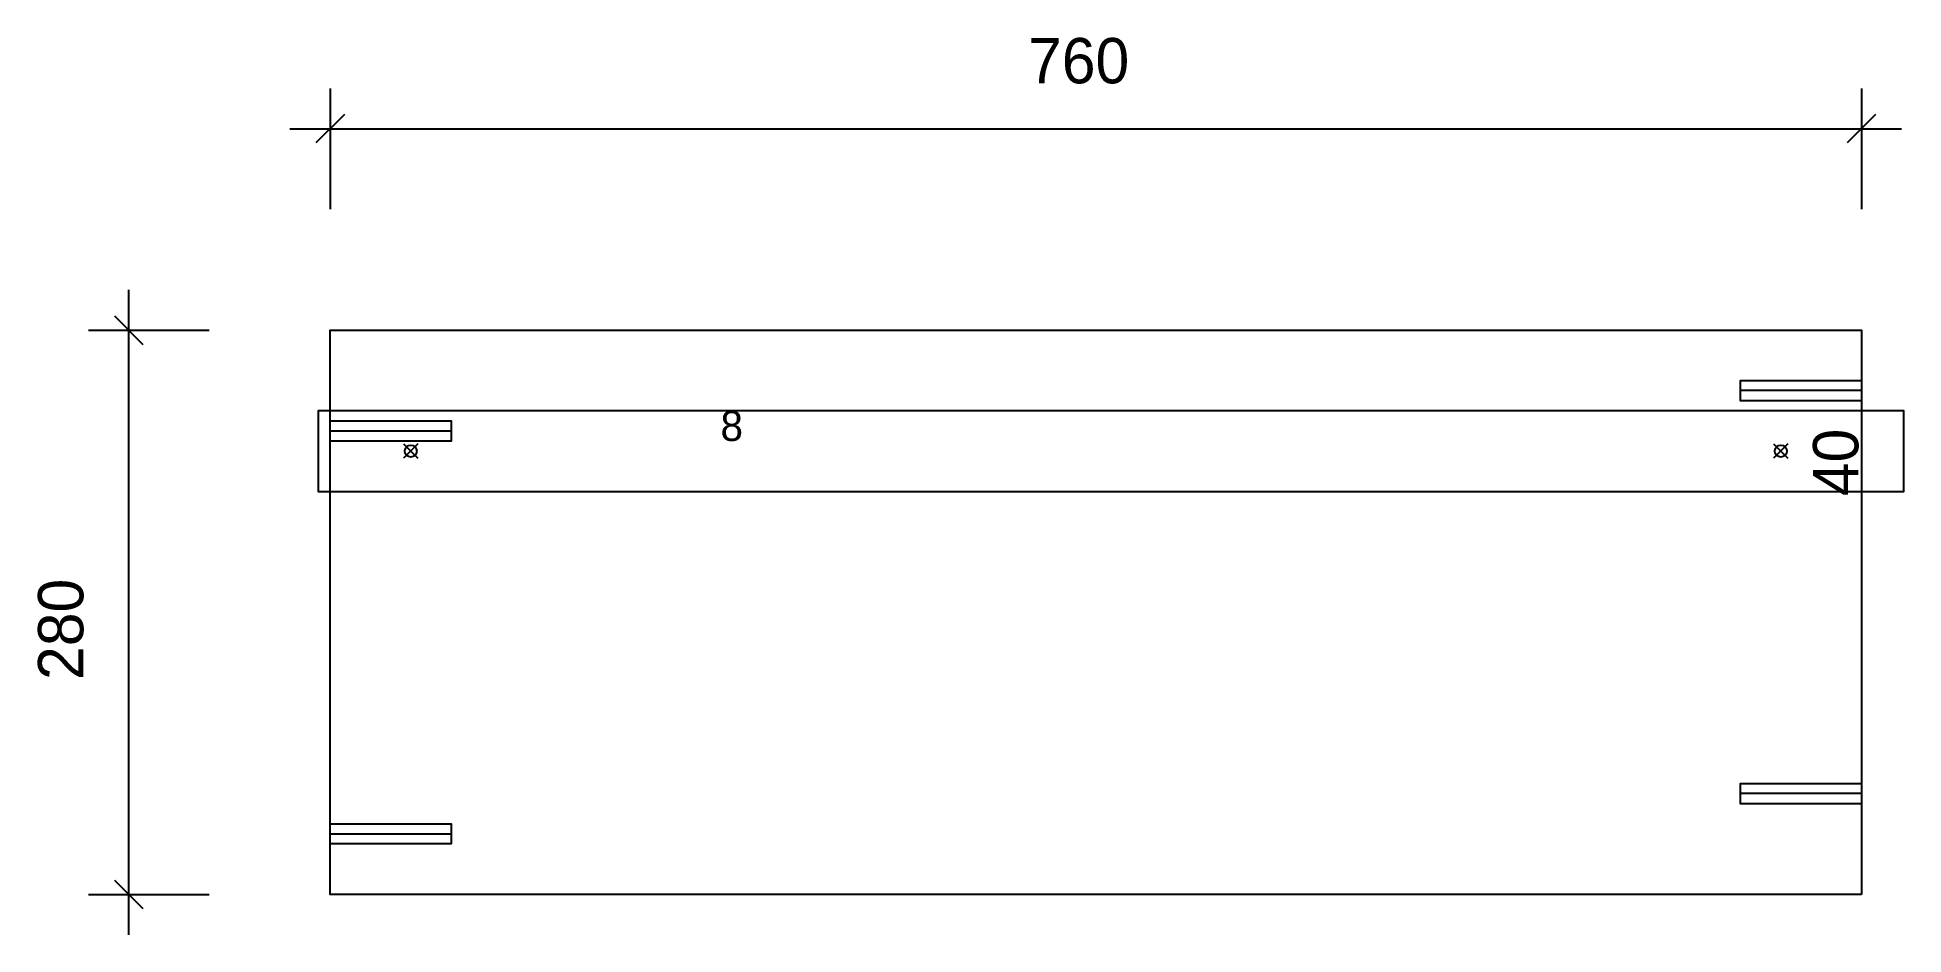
# Model space of a CAD drawing. Header units: millimetres. Extents: x -145 to 781, y -20 to 425.
import ezdxf
from ezdxf.enums import TextEntityAlignment as Align

# ---------------------------------------------------------------- set-up
doc = ezdxf.new("R2010")
doc.units = ezdxf.units.MM
for name, color, linetype in [('CONTOUR', 7, 'CONTINUOUS'), ('CUT_STEP', 7, 'CONTINUOUS'), ('CUT_STEPTEXT', 7, 'CONTINUOUS'), ('DIMLINES', 7, 'CONTINUOUS'), ('DIMLINESTEXT', 7, 'CONTINUOUS'), ('DRILLINGSOTHER', 7, 'CONTINUOUS'), ('DRILLINGSSIDE', 7, 'CONTINUOUS')]:
    doc.layers.add(name, color=color, linetype=linetype)

msp = doc.modelspace()

# ---------------------------------------------------------------- linework, layer by layer
at = {"layer": 'CONTOUR', "color": 0, "linetype": '0'}
msp.add_lwpolyline([(759.999, 0), (0, 0), (0, 280), (759.999, 280), (759.999, 0)], dxfattribs=at)
at = {"layer": 'CUT_STEP', "color": 1, "linetype": '1'}
msp.add_lwpolyline([(774.999, 240), (387.499, 240), (0, 240), (-6, 240), (-6, 200), (0, 200), (774.999, 200), (780.999, 200), (780.999, 240), (774.999, 240)], dxfattribs=at)
at = {"layer": 'DIMLINES', "color": 0}
for p, q in [((0, 400), (0, 340)), ((759.999, 400), (759.999, 340)), ((-20, 380), (779.999, 380)), ((7.071, 387.071), (-7.071, 372.929)), ((767.07, 387.071), (752.928, 372.929)), ((-100, -20), (-100, 300)), ((-120, 280), (-60, 280)), ((-107.071, 287.071), (-92.929, 272.929)), ((-120, 0), (-60, 0)), ((-107.071, 7.071), (-92.929, -7.071))]:
    msp.add_line(p, q, dxfattribs=at)
at = {"layer": 'DRILLINGSOTHER', "color": 3}
for p, q in [((43.536, 223.536), (36.464, 216.464)), ((36.466, 223.536), (43.534, 216.464)), ((723.534, 223.536), (716.463, 216.464)), ((716.464, 223.536), (723.533, 216.464))]:
    msp.add_line(p, q, dxfattribs=at)
for centre in [(40, 220), (719.999, 220)]:
    msp.add_circle(centre, 3, dxfattribs=at)
at = {"layer": 'DRILLINGSSIDE', "color": 3}
for p, q in [((759.999, 250), (699.999, 250)), ((0, 230), (60, 230)), ((759.999, 50), (699.999, 50)), ((0, 30), (60, 30))]:
    msp.add_line(p, q, dxfattribs=at)
at = {"layer": 'DRILLINGSSIDE', "color": 3, "linetype": '3'}
for points in [[(759.999, 245), (699.999, 245), (699.999, 255), (759.999, 255)], [(0, 235), (60, 235), (60, 225), (0, 225)], [(759.999, 45), (699.999, 45), (699.999, 55), (759.999, 55)], [(0, 35), (60, 35), (60, 25), (0, 25)]]:
    msp.add_lwpolyline(points, dxfattribs=at)

# ---------------------------------------------------------------- texts
at = {"layer": 'CUT_STEPTEXT'}
msp.add_text('8', height=15, dxfattribs=at).set_placement((193.75, 240), align=Align.TOP_LEFT)
at = {"layer": 'DIMLINESTEXT'}
msp.add_text('760', height=22.5, dxfattribs=at).set_placement((346.428, 425), align=Align.TOP_LEFT)
for s, p in [('40', (735.999, 197.619)), ('280', (-145, 106.429))]:
    msp.add_text(s, height=22.5, rotation=90, dxfattribs=at).set_placement(p, align=Align.TOP_LEFT)

doc.saveas('drawing.dxf')
